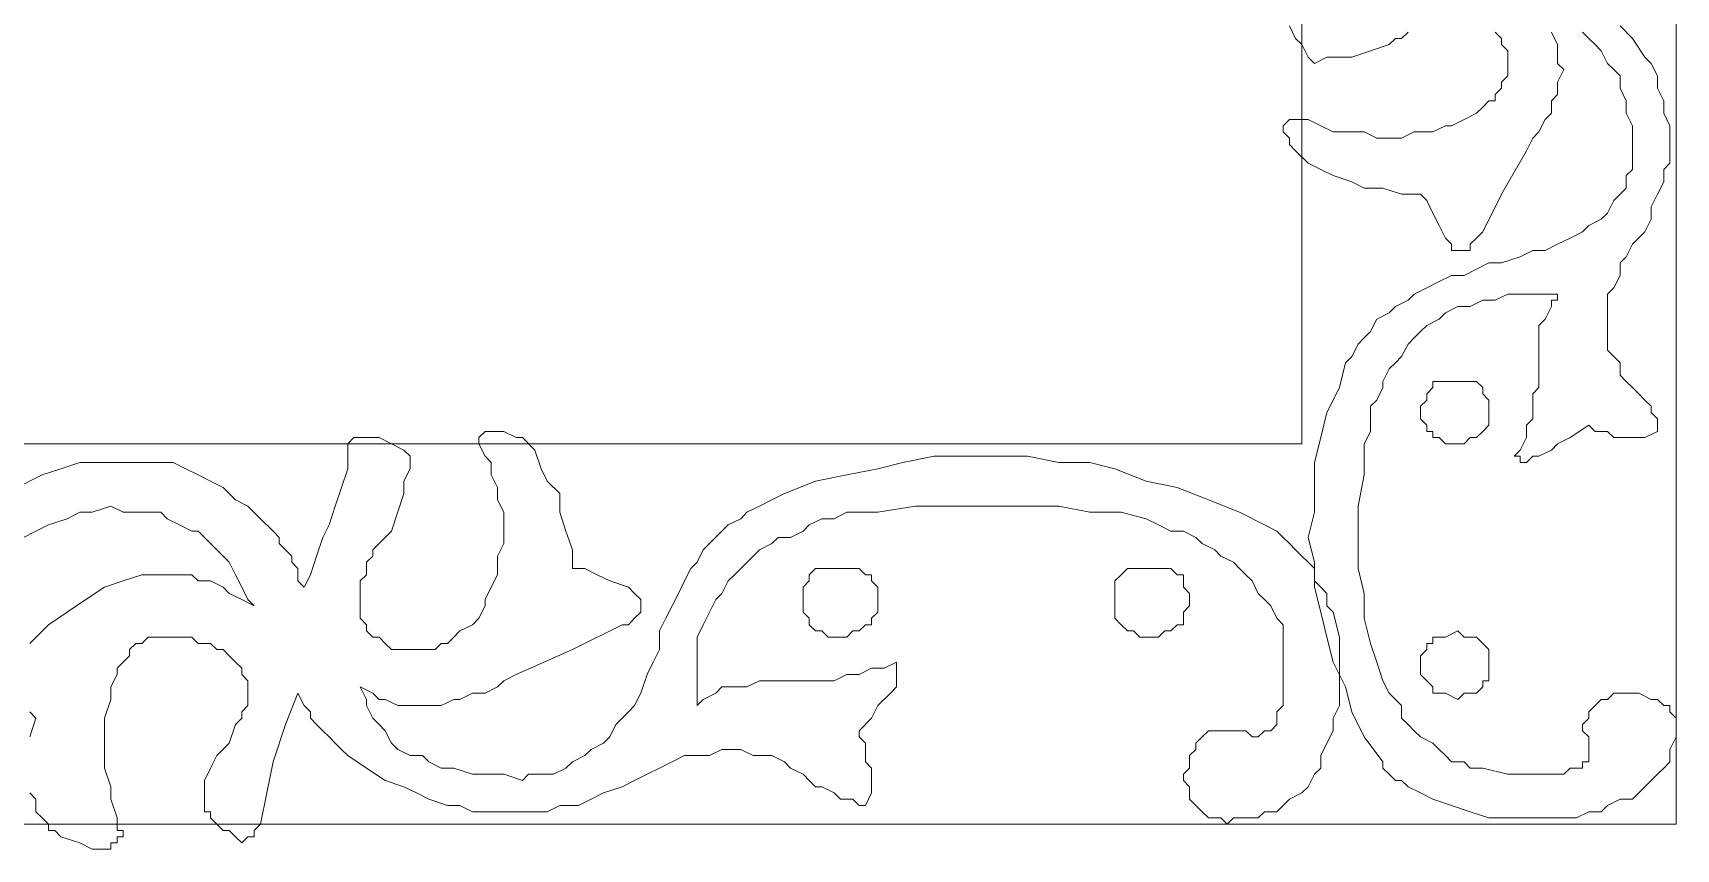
# Model space of a CAD drawing. Extents: x -66030 to 95157, y -13132 to 45879.
# Drawn here: x -18005 to -16976, y 13128 to 13639 of the extents above; entities that cross this region are included whole.
import ezdxf

# ---------------------------------------------------------------- set-up
doc = ezdxf.new("R2010")
doc.units = 0
doc.header["$LTSCALE"] = 100
doc.header["$MEASUREMENT"] = 0
doc.layers.get('0').update_dxf_attribs({"linetype": 'CONTINUOUS'})

msp = doc.modelspace()

# ---------------------------------------------------------------- linework, layer by layer
at = {"lineweight": 0}
for points in [[(-18710, 16299.6), (-16975.8, 16299.6), (-16975.8, 13143.6), (-18710, 13143.6), (-18710, 16299.6)], [(-18475.7, 15948), (-17210.2, 15948), (-17210.2, 13381.8), (-18475.7, 13381.8), (-18475.7, 15948)], [(-17135.9, 13401.4), (-17135.9, 13397.4), (-17132, 13393.5), (-17132, 13389.6), (-17128.1, 13389.6), (-17128.1, 13385.7), (-17124.2, 13385.7), (-17120.3, 13381.8), (-17112.5, 13381.8), (-17108.6, 13381.8), (-17104.7, 13385.7), (-17100.8, 13385.7), (-17096.9, 13389.6), (-17096.9, 13389.6), (-17093, 13393.5), (-17093, 13397.4), (-17093, 13401.4), (-17093, 13405.3), (-17093, 13409.2), (-17096.9, 13413.1), (-17096.9, 13417), (-17100.8, 13420.9), (-17104.7, 13420.9), (-17108.6, 13420.9), (-17112.5, 13420.9), (-17120.3, 13420.9), (-17124.2, 13420.9), (-17128.1, 13420.9), (-17128.1, 13417), (-17132, 13413.1), (-17132, 13409.2), (-17135.9, 13405.3), (-17135.9, 13401.4)], [(-17499.2, 13303.7), (-17495.3, 13303.7), (-17491.4, 13303.7), (-17487.5, 13303.7), (-17483.6, 13299.8), (-17479.7, 13299.8), (-17479.7, 13295.9), (-17475.8, 13292), (-17475.8, 13288.1), (-17475.8, 13284.2), (-17475.8, 13280.3), (-17475.8, 13276.4), (-17479.7, 13272.5), (-17479.7, 13268.5), (-17483.6, 13268.5), (-17487.5, 13264.6), (-17491.4, 13264.6), (-17495.3, 13260.7), (-17499.2, 13260.7), (-17507, 13260.7), (-17510.9, 13264.6), (-17514.8, 13264.6), (-17518.7, 13268.5), (-17518.7, 13268.5), (-17518.7, 13272.5), (-17522.6, 13276.4), (-17522.6, 13280.3), (-17522.6, 13284.2), (-17522.6, 13288.1), (-17522.6, 13292), (-17518.7, 13295.9), (-17518.7, 13299.8), (-17518.7, 13299.8), (-17514.8, 13303.7), (-17510.9, 13303.7), (-17507, 13303.7), (-17499.2, 13303.7)], [(-17303.9, 13303.7), (-17300, 13303.7), (-17296.1, 13303.7), (-17292.2, 13303.7), (-17288.3, 13299.8), (-17284.4, 13299.8), (-17284.4, 13295.9), (-17284.4, 13292), (-17280.5, 13288.1), (-17280.5, 13284.2), (-17280.5, 13280.3), (-17284.4, 13276.4), (-17284.4, 13272.5), (-17284.4, 13268.5), (-17288.3, 13268.5), (-17292.2, 13264.6), (-17296.1, 13264.6), (-17300, 13260.7), (-17303.9, 13260.7), (-17311.7, 13260.7), (-17315.6, 13264.6), (-17319.5, 13264.6), (-17323.4, 13268.5), (-17323.4, 13268.5), (-17327.3, 13272.5), (-17327.3, 13276.4), (-17327.3, 13280.3), (-17327.3, 13284.2), (-17327.3, 13288.1), (-17327.3, 13292), (-17327.3, 13295.9), (-17323.4, 13299.8), (-17323.4, 13299.8), (-17319.5, 13303.7), (-17315.6, 13303.7), (-17311.7, 13303.7), (-17303.9, 13303.7)], [(-17135.9, 13245.1), (-17135.9, 13237.3), (-17132, 13233.4), (-17132, 13233.4), (-17128.1, 13229.5), (-17128.1, 13225.6), (-17124.2, 13225.6), (-17120.3, 13225.6), (-17112.5, 13221.7), (-17108.6, 13225.6), (-17104.7, 13225.6), (-17100.8, 13225.6), (-17096.9, 13229.5), (-17096.9, 13233.4), (-17093, 13233.4), (-17093, 13237.3), (-17093, 13245.1), (-17093, 13249), (-17093, 13252.9), (-17096.9, 13256.8), (-17096.9, 13256.8), (-17100.8, 13260.7), (-17104.7, 13260.7), (-17108.6, 13260.7), (-17112.5, 13264.6), (-17120.3, 13260.7), (-17124.2, 13260.7), (-17128.1, 13260.7), (-17128.1, 13256.8), (-17132, 13256.8), (-17132, 13252.9), (-17135.9, 13249), (-17135.9, 13245.1)]]:
    msp.add_lwpolyline(points, close=True, dxfattribs=at)
for points in [[(-17089.1, 13639.6), (-17085.2, 13635.7), (-17085.2, 13631.8), (-17081.3, 13627.9), (-17081.3, 13624), (-17081.3, 13624), (-17081.3, 13620.1), (-17081.3, 13616.2), (-17081.3, 13612.3), (-17085.2, 13608.4), (-17085.2, 13604.5), (-17089.1, 13600.6), (-17089.1, 13596.6), (-17093, 13596.6), (-17096.9, 13592.7), (-17100.8, 13588.8), (-17108.6, 13584.9), (-17116.4, 13581), (-17120.3, 13581), (-17128.1, 13577.1), (-17135.9, 13577.1), (-17139.8, 13577.1), (-17147.7, 13573.2), (-17155.5, 13573.2), (-17163.3, 13573.2), (-17171.1, 13577.1), (-17175, 13577.1), (-17182.8, 13577.1), (-17190.6, 13577.1), (-17198.4, 13581), (-17206.2, 13584.9), (-17214.1, 13584.9), (-17218, 13584.9), (-17218, 13584.9), (-17218, 13584.9), (-17218, 13584.9), (-17221.9, 13581), (-17221.9, 13577.1), (-17218, 13573.2), (-17218, 13569.3), (-17214.1, 13565.4), (-17206.2, 13557.6), (-17198.4, 13553.7), (-17190.6, 13549.8), (-17178.9, 13545.9), (-17171.1, 13542), (-17159.4, 13542), (-17147.7, 13538.1), (-17135.9, 13538.1), (-17132, 13534.2), (-17128.1, 13526.3), (-17124.2, 13518.5), (-17120.3, 13510.7), (-17116.4, 13506.8), (-17116.4, 13502.9), (-17112.5, 13502.9), (-17108.6, 13502.9), (-17104.7, 13502.9), (-17104.7, 13506.8), (-17100.8, 13510.7), (-17096.9, 13514.6), (-17085.2, 13538.1), (-17069.5, 13565.4), (-17065.6, 13573.2), (-17061.7, 13577.1), (-17057.8, 13584.9), (-17053.9, 13588.8), (-17053.9, 13596.6), (-17050, 13600.6), (-17050, 13604.5), (-17050, 13608.4), (-17046.1, 13616.2), (-17050, 13620.1), (-17050, 13624), (-17050, 13627.9), (-17050, 13631.8), (-17053.9, 13639.6)], [(-17218, 13643.5), (-17214.1, 13635.7), (-17210.2, 13631.8), (-17206.2, 13624), (-17206.2, 13624), (-17206.2, 13624), (-17206.2, 13624), (-17206.2, 13624), (-17202.3, 13620.1), (-17194.5, 13624), (-17186.7, 13624), (-17178.9, 13624), (-17155.5, 13631.8), (-17151.6, 13635.7), (-17147.7, 13635.7), (-17143.7, 13639.6)], [(-17034.4, 13639.6), (-17030.5, 13635.7), (-17026.6, 13631.8), (-17022.7, 13627.9), (-17018.8, 13620.1), (-17014.9, 13616.2), (-17010.9, 13612.3), (-17010.9, 13604.5), (-17007, 13596.6), (-17007, 13588.8), (-17003.1, 13581), (-17003.1, 13573.2), (-17003.1, 13565.4), (-17003.1, 13561.5), (-17003.1, 13553.7), (-17007, 13549.8), (-17007, 13542), (-17010.9, 13538.1), (-17014.9, 13534.2), (-17018.8, 13526.3), (-17022.7, 13522.4), (-17030.5, 13518.5), (-17034.4, 13514.6), (-17042.2, 13510.7), (-17050, 13506.8), (-17057.8, 13502.9), (-17065.6, 13502.9), (-17073.4, 13499), (-17085.2, 13495.1), (-17093, 13495.1), (-17100.8, 13491.2), (-17108.6, 13487.3), (-17116.4, 13487.3), (-17124.2, 13483.4), (-17132, 13479.5), (-17139.8, 13475.6), (-17143.7, 13471.7), (-17151.6, 13467.8), (-17155.5, 13463.8), (-17163.3, 13459.9), (-17167.2, 13452.1), (-17171.1, 13448.2), (-17175, 13444.3), (-17178.9, 13436.5), (-17182.8, 13432.6), (-17186.7, 13417), (-17194.5, 13401.4), (-17198.4, 13385.7), (-17202.3, 13370.1), (-17202.3, 13354.5), (-17202.3, 13338.9), (-17206.2, 13323.2), (-17202.3, 13307.6), (-17202.3, 13292), (-17198.4, 13276.4), (-17194.5, 13260.7), (-17190.6, 13245.1), (-17182.8, 13229.5), (-17178.9, 13213.9), (-17171.1, 13198.2), (-17159.4, 13182.6), (-17159.4, 13178.7), (-17155.5, 13174.8), (-17151.6, 13170.9), (-17147.7, 13170.9), (-17143.7, 13167), (-17135.9, 13163.1), (-17128.1, 13159.2), (-17116.4, 13155.3), (-17104.7, 13151.4), (-17093, 13147.5), (-17077.3, 13147.5), (-17065.6, 13147.5), (-17057.8, 13147.5), (-17050, 13147.5), (-17038.3, 13147.5), (-17030.5, 13151.4), (-17022.7, 13151.4), (-17018.8, 13155.3), (-17010.9, 13159.2), (-17003.1, 13159.2), (-16999.2, 13163.1), (-16995.3, 13167), (-16991.4, 13170.9), (-16987.5, 13174.8), (-16983.6, 13178.7), (-16979.7, 13182.6), (-16979.7, 13190.4), (-16975.8, 13198.2), (-16975.8, 13198.2), (-16975.8, 13202.1), (-16975.8, 13206.1), (-16975.8, 13210), (-16975.8, 13210), (-16979.7, 13213.9), (-16979.7, 13213.9), (-16979.7, 13217.8), (-16983.6, 13217.8), (-16987.5, 13221.7), (-16991.4, 13221.7), (-16999.2, 13225.6), (-17010.9, 13225.6), (-17014.9, 13225.6), (-17018.8, 13221.7), (-17022.7, 13221.7), (-17026.6, 13217.8), (-17026.6, 13217.8), (-17030.5, 13213.9), (-17030.5, 13213.9), (-17030.5, 13210), (-17034.4, 13206.1), (-17034.4, 13206.1), (-17034.4, 13202.1), (-17030.5, 13198.2), (-17030.5, 13194.3), (-17030.5, 13190.4), (-17030.5, 13186.5), (-17030.5, 13186.5), (-17030.5, 13182.6), (-17034.4, 13182.6), (-17034.4, 13178.7), (-17038.3, 13178.7), (-17042.2, 13178.7), (-17046.1, 13174.8), (-17057.8, 13174.8), (-17069.5, 13174.8), (-17081.3, 13174.8), (-17096.9, 13178.7), (-17104.7, 13178.7), (-17108.6, 13182.6), (-17116.4, 13182.6), (-17120.3, 13186.5), (-17124.2, 13190.4), (-17128.1, 13194.3), (-17135.9, 13198.2), (-17139.8, 13202.1), (-17143.7, 13206.1), (-17147.7, 13210), (-17147.7, 13217.8), (-17151.6, 13221.7), (-17155.5, 13225.6), (-17159.4, 13233.4), (-17163.3, 13245.1), (-17167.2, 13256.8), (-17171.1, 13272.5), (-17171.1, 13288.1), (-17175, 13303.7), (-17175, 13323.2), (-17175, 13342.8), (-17171.1, 13362.3), (-17171.1, 13381.8), (-17167.2, 13389.6), (-17167.2, 13397.4), (-17167.2, 13405.3), (-17163.3, 13409.2), (-17159.4, 13417), (-17159.4, 13420.9), (-17155.5, 13428.7), (-17151.6, 13432.6), (-17147.7, 13436.5), (-17143.7, 13444.3), (-17139.8, 13448.2), (-17135.9, 13452.1), (-17132, 13456), (-17124.2, 13459.9), (-17120.3, 13463.8), (-17112.5, 13467.8), (-17104.7, 13467.8), (-17096.9, 13471.7), (-17089.1, 13471.7), (-17081.3, 13475.6), (-17073.4, 13475.6), (-17065.6, 13475.6), (-17057.8, 13475.6), (-17050, 13475.6), (-17050, 13471.7), (-17053.9, 13471.7), (-17053.9, 13467.8), (-17057.8, 13459.9), (-17061.7, 13456), (-17061.7, 13448.2), (-17061.7, 13444.3), (-17061.7, 13436.5), (-17061.7, 13424.8), (-17061.7, 13417), (-17065.6, 13413.1), (-17065.6, 13405.3), (-17065.6, 13397.4), (-17069.5, 13393.5), (-17069.5, 13385.7), (-17073.4, 13377.9), (-17077.3, 13374), (-17073.4, 13374), (-17073.4, 13374), (-17073.4, 13370.1), (-17069.5, 13370.1), (-17065.6, 13374), (-17061.7, 13374), (-17053.9, 13377.9), (-17050, 13381.8), (-17042.2, 13385.7), (-17030.5, 13393.5), (-17026.6, 13389.6), (-17022.7, 13389.6), (-17018.8, 13389.6), (-17014.9, 13385.7), (-17007, 13385.7), (-16999.2, 13385.7), (-16995.3, 13385.7), (-16987.5, 13389.6), (-16987.5, 13389.6), (-16987.5, 13393.5), (-16987.5, 13397.4), (-16991.4, 13401.4), (-16991.4, 13405.3), (-16995.3, 13409.2), (-16999.2, 13413.1), (-17003.1, 13417), (-17007, 13420.9), (-17010.9, 13424.8), (-17010.9, 13432.6), (-17014.9, 13436.5), (-17018.8, 13440.4), (-17018.8, 13444.3), (-17018.8, 13452.1), (-17018.8, 13456), (-17018.8, 13463.8), (-17018.8, 13467.8), (-17018.8, 13475.6), (-17014.9, 13479.5), (-17010.9, 13487.3), (-17010.9, 13495.1), (-17007, 13499), (-17003.1, 13506.8), (-16995.3, 13514.6), (-16991.4, 13522.4), (-16991.4, 13530.2), (-16987.5, 13538.1), (-16983.6, 13545.9), (-16983.6, 13553.7), (-16979.7, 13557.6), (-16979.7, 13565.4), (-16979.7, 13573.2), (-16979.7, 13581), (-16983.6, 13588.8), (-16983.6, 13596.6), (-16987.5, 13604.5), (-16987.5, 13612.3), (-16991.4, 13620.1), (-16995.3, 13624), (-17003.1, 13635.7), (-17010.9, 13643.5)], [(-18053.8, 13334.9), (-17999.2, 13362.3), (-17987.4, 13366.2), (-17975.7, 13370.1), (-17967.9, 13370.1), (-17956.2, 13370.1), (-17948.4, 13370.1), (-17936.7, 13370.1), (-17928.8, 13370.1), (-17917.1, 13370.1), (-17909.3, 13366.2), (-17901.5, 13362.3), (-17893.7, 13358.4), (-17885.9, 13354.5), (-17878.1, 13346.7), (-17870.3, 13342.8), (-17862.4, 13334.9), (-17854.6, 13327.1), (-17850.7, 13323.2), (-17850.7, 13319.3), (-17846.8, 13315.4), (-17842.9, 13311.5), (-17842.9, 13307.6), (-17839, 13303.7), (-17839, 13295.9), (-17835.1, 13292), (-17831.2, 13299.8), (-17827.3, 13311.5), (-17823.4, 13323.2), (-17819.5, 13331), (-17815.6, 13342.8), (-17811.7, 13354.5), (-17807.8, 13366.2), (-17807.8, 13377.9), (-17807.8, 13381.8), (-17807.8, 13381.8), (-17803.9, 13385.7), (-17803.9, 13385.7), (-17803.9, 13385.7), (-17800, 13385.7), (-17800, 13385.7), (-17796, 13385.7), (-17792.1, 13385.7), (-17788.2, 13385.7), (-17780.4, 13381.8), (-17772.6, 13377.9), (-17772.6, 13377.9), (-17772.6, 13377.9), (-17768.7, 13374), (-17768.7, 13374), (-17768.7, 13370.1), (-17768.7, 13366.2), (-17772.6, 13358.4), (-17772.6, 13350.6), (-17780.4, 13327.1), (-17784.3, 13323.2), (-17788.2, 13319.3), (-17792.1, 13315.4), (-17792.1, 13311.5), (-17796, 13307.6), (-17796, 13299.8), (-17800, 13295.9), (-17800, 13292), (-17800, 13288.1), (-17800, 13284.2), (-17800, 13280.3), (-17800, 13276.4), (-17800, 13272.5), (-17796, 13268.5), (-17796, 13264.6), (-17792.1, 13260.7), (-17788.2, 13260.7), (-17784.3, 13256.8), (-17780.4, 13252.9), (-17776.5, 13252.9), (-17772.6, 13252.9), (-17768.7, 13252.9), (-17764.8, 13252.9), (-17760.9, 13252.9), (-17757, 13252.9), (-17753.1, 13252.9), (-17749.2, 13256.8), (-17745.3, 13256.8), (-17741.4, 13260.7), (-17737.5, 13264.6), (-17729.6, 13268.5), (-17725.7, 13272.5), (-17721.8, 13280.3), (-17721.8, 13284.2), (-17717.9, 13292), (-17714, 13299.8), (-17714, 13303.7), (-17714, 13311.5), (-17710.1, 13319.3), (-17710.1, 13327.1), (-17710.1, 13331), (-17710.1, 13338.9), (-17714, 13346.7), (-17714, 13354.5), (-17717.9, 13362.3), (-17717.9, 13370.1), (-17721.8, 13374), (-17725.7, 13381.8), (-17725.7, 13385.7), (-17721.8, 13389.6), (-17721.8, 13389.6), (-17721.8, 13389.6), (-17717.9, 13389.6), (-17714, 13389.6), (-17710.1, 13389.6), (-17702.3, 13385.7), (-17698.4, 13385.7), (-17690.6, 13377.9), (-17686.7, 13366.2), (-17682.8, 13358.4), (-17675, 13350.6), (-17675, 13338.9), (-17671.1, 13327.1), (-17667.1, 13315.4), (-17667.1, 13303.7), (-17659.3, 13303.7), (-17651.5, 13299.8), (-17643.7, 13295.9), (-17632, 13292), (-17628.1, 13288.1), (-17628.1, 13288.1), (-17624.2, 13284.2), (-17624.2, 13280.3), (-17624.2, 13280.3), (-17624.2, 13280.3), (-17624.2, 13276.4), (-17628.1, 13272.5), (-17628.1, 13272.5), (-17632, 13268.5), (-17635.9, 13268.5), (-17667.1, 13252.9), (-17702.3, 13237.3), (-17710.1, 13233.4), (-17714, 13229.5), (-17721.8, 13225.6), (-17729.6, 13225.6), (-17737.5, 13221.7), (-17741.4, 13221.7), (-17749.2, 13217.8), (-17753.1, 13217.8), (-17760.9, 13217.8), (-17764.8, 13217.8), (-17772.6, 13217.8), (-17776.5, 13217.8), (-17784.3, 13221.7), (-17788.2, 13221.7), (-17792.1, 13225.6), (-17800, 13229.5), (-17796, 13221.7), (-17796, 13217.8), (-17792.1, 13210), (-17788.2, 13206.1), (-17784.3, 13202.1), (-17780.4, 13194.3), (-17776.5, 13190.4), (-17768.7, 13186.5), (-17760.9, 13186.5), (-17757, 13182.6), (-17749.2, 13178.7), (-17741.4, 13178.7), (-17729.6, 13174.8), (-17721.8, 13174.8), (-17710.1, 13174.8), (-17698.4, 13170.9), (-17694.5, 13174.8), (-17686.7, 13174.8), (-17678.9, 13174.8), (-17671.1, 13178.7), (-17667.1, 13182.6), (-17659.3, 13186.5), (-17655.4, 13190.4), (-17647.6, 13194.3), (-17643.7, 13198.2), (-17639.8, 13206.1), (-17632, 13213.9), (-17628.1, 13217.8), (-17624.2, 13225.6), (-17620.3, 13237.3), (-17616.4, 13245.1), (-17612.5, 13252.9), (-17612.5, 13264.6), (-17608.6, 13272.5), (-17604.7, 13280.3), (-17600.7, 13288.1), (-17596.8, 13295.9), (-17592.9, 13303.7), (-17589, 13307.6), (-17585.1, 13315.4), (-17581.2, 13319.3), (-17573.4, 13327.1), (-17569.5, 13331), (-17561.7, 13334.9), (-17557.8, 13338.9), (-17550, 13342.8), (-17542.2, 13346.7), (-17534.3, 13350.6), (-17514.8, 13358.4), (-17495.3, 13362.3), (-17475.8, 13366.2), (-17460.1, 13370.1), (-17440.6, 13374), (-17421.1, 13374), (-17401.5, 13374), (-17382, 13374), (-17362.5, 13370.1), (-17343, 13370.1), (-17327.3, 13366.2), (-17307.8, 13358.4), (-17288.3, 13354.5), (-17268.7, 13346.7), (-17249.2, 13338.9), (-17233.6, 13331), (-17225.8, 13327.1), (-17221.9, 13323.2), (-17218, 13319.3), (-17214.1, 13315.4), (-17210.2, 13311.5), (-17206.2, 13307.6), (-17202.3, 13303.7), (-17202.3, 13295.9), (-17198.4, 13292), (-17194.5, 13288.1), (-17194.5, 13280.3), (-17190.6, 13276.4), (-17186.7, 13260.7), (-17186.7, 13249), (-17186.7, 13237.3), (-17186.7, 13229.5), (-17186.7, 13217.8), (-17190.6, 13210), (-17190.6, 13202.1), (-17194.5, 13194.3), (-17198.4, 13186.5), (-17198.4, 13178.7), (-17202.3, 13174.8), (-17206.2, 13167), (-17210.2, 13163.1), (-17218, 13159.2), (-17221.9, 13155.3), (-17225.8, 13151.4), (-17233.6, 13151.4), (-17237.5, 13147.5), (-17249.2, 13147.5), (-17253.1, 13147.5), (-17257, 13143.6), (-17260.9, 13147.5), (-17260.9, 13147.5), (-17264.8, 13147.5), (-17268.7, 13147.5), (-17272.6, 13151.4), (-17272.6, 13151.4), (-17276.6, 13155.3), (-17276.6, 13155.3), (-17280.5, 13159.2), (-17280.5, 13163.1), (-17280.5, 13167), (-17284.4, 13170.9), (-17284.4, 13174.8), (-17280.5, 13178.7), (-17280.5, 13182.6), (-17280.5, 13186.5), (-17276.6, 13190.4), (-17276.6, 13194.3), (-17272.6, 13198.2), (-17272.6, 13198.2), (-17268.7, 13202.1), (-17264.8, 13202.1), (-17260.9, 13202.1), (-17257, 13202.1), (-17253.1, 13202.1), (-17249.2, 13202.1), (-17245.3, 13202.1), (-17241.4, 13198.2), (-17237.5, 13198.2), (-17233.6, 13202.1), (-17233.6, 13202.1), (-17229.7, 13202.1), (-17225.8, 13206.1), (-17225.8, 13210), (-17225.8, 13213.9), (-17221.9, 13217.8), (-17221.9, 13221.7), (-17221.9, 13225.6), (-17221.9, 13237.3), (-17221.9, 13252.9), (-17221.9, 13268.5), (-17225.8, 13272.5), (-17229.7, 13280.3), (-17233.6, 13284.2), (-17237.5, 13288.1), (-17241.4, 13295.9), (-17245.3, 13299.8), (-17249.2, 13303.7), (-17253.1, 13307.6), (-17260.9, 13311.5), (-17264.8, 13315.4), (-17272.6, 13319.3), (-17276.6, 13323.2), (-17284.4, 13327.1), (-17292.2, 13327.1), (-17300, 13331), (-17307.8, 13334.9), (-17323.4, 13338.9), (-17343, 13338.9), (-17362.5, 13342.8), (-17382, 13342.8), (-17401.5, 13342.8), (-17425, 13342.8), (-17452.3, 13342.8), (-17475.8, 13338.9), (-17483.6, 13338.9), (-17495.3, 13338.9), (-17503.1, 13334.9), (-17510.9, 13334.9), (-17518.7, 13331), (-17522.6, 13327.1), (-17530.4, 13323.2), (-17538.3, 13323.2), (-17542.2, 13319.3), (-17550, 13315.4), (-17553.9, 13311.5), (-17561.7, 13303.7), (-17565.6, 13299.8), (-17569.5, 13295.9), (-17573.4, 13288.1), (-17577.3, 13284.2), (-17581.2, 13276.4), (-17585.1, 13268.5), (-17589, 13260.7), (-17589, 13252.9), (-17589, 13245.1), (-17589, 13233.4), (-17589, 13225.6), (-17589, 13217.8), (-17585.1, 13221.7), (-17585.1, 13221.7), (-17577.3, 13225.6), (-17573.4, 13229.5), (-17565.6, 13229.5), (-17557.8, 13229.5), (-17550, 13233.4), (-17538.3, 13233.4), (-17530.4, 13233.4), (-17518.7, 13233.4), (-17510.9, 13233.4), (-17503.1, 13233.4), (-17495.3, 13237.3), (-17487.5, 13237.3), (-17479.7, 13241.2), (-17471.9, 13241.2), (-17464, 13245.1), (-17464, 13245.1), (-17464, 13241.2), (-17464, 13241.2), (-17464, 13241.2), (-17464, 13237.3), (-17464, 13237.3), (-17464, 13229.5), (-17467.9, 13225.6), (-17475.8, 13217.8), (-17479.7, 13210), (-17487.5, 13202.1), (-17487.5, 13198.2), (-17483.6, 13194.3), (-17483.6, 13186.5), (-17483.6, 13182.6), (-17479.7, 13178.7), (-17479.7, 13170.9), (-17479.7, 13163.1), (-17483.6, 13155.3), (-17487.5, 13155.3), (-17491.4, 13159.2), (-17495.3, 13159.2), (-17499.2, 13159.2), (-17503.1, 13163.1), (-17510.9, 13167), (-17514.8, 13167), (-17518.7, 13170.9), (-17522.6, 13174.8), (-17530.4, 13178.7), (-17534.3, 13182.6), (-17542.2, 13186.5), (-17546.1, 13186.5), (-17553.9, 13186.5), (-17561.7, 13190.4), (-17565.6, 13190.4), (-17573.4, 13190.4), (-17581.2, 13186.5), (-17589, 13186.5), (-17596.8, 13186.5), (-17604.7, 13182.6), (-17612.5, 13178.7), (-17620.3, 13174.8), (-17628.1, 13170.9), (-17635.9, 13167), (-17647.6, 13163.1), (-17655.4, 13159.2), (-17663.2, 13155.3), (-17675, 13155.3), (-17682.8, 13151.4), (-17690.6, 13151.4), (-17702.3, 13151.4), (-17710.1, 13151.4), (-17717.9, 13151.4), (-17729.6, 13151.4), (-17737.5, 13155.3), (-17745.3, 13155.3), (-17757, 13159.2), (-17764.8, 13163.1), (-17772.6, 13167), (-17784.3, 13170.9), (-17796, 13178.7), (-17807.8, 13186.5), (-17811.7, 13190.4), (-17815.6, 13194.3), (-17819.5, 13198.2), (-17823.4, 13202.1), (-17827.3, 13206.1), (-17831.2, 13210), (-17831.2, 13213.9), (-17835.1, 13217.8), (-17839, 13225.6), (-17846.8, 13206.1), (-17854.6, 13182.6), (-17858.5, 13163.1), (-17862.4, 13143.6), (-17866.4, 13139.7), (-17866.4, 13135.7), (-17870.3, 13135.7), (-17870.3, 13135.7), (-17870.3, 13135.7), (-17874.2, 13131.8), (-17874.2, 13131.8), (-17878.1, 13135.7), (-17878.1, 13135.7), (-17882, 13139.7), (-17885.9, 13139.7), (-17889.8, 13143.6), (-17893.7, 13147.5), (-17893.7, 13151.4), (-17897.6, 13151.4), (-17897.6, 13155.3), (-17897.6, 13159.2), (-17897.6, 13159.2), (-17897.6, 13163.1), (-17897.6, 13170.9), (-17893.7, 13178.7), (-17889.8, 13186.5), (-17882, 13194.3), (-17878.1, 13206.1), (-17874.2, 13210), (-17874.2, 13213.9), (-17870.3, 13217.8), (-17870.3, 13221.7), (-17870.3, 13225.6), (-17870.3, 13225.6), (-17870.3, 13229.5), (-17870.3, 13233.4), (-17874.2, 13237.3), (-17874.2, 13241.2), (-17878.1, 13245.1), (-17878.1, 13245.1), (-17882, 13249), (-17885.9, 13252.9), (-17889.8, 13252.9), (-17893.7, 13256.8), (-17901.5, 13256.8), (-17905.4, 13260.7), (-17909.3, 13260.7), (-17917.1, 13260.7), (-17921, 13260.7), (-17924.9, 13260.7), (-17928.8, 13260.7), (-17932.8, 13260.7), (-17936.7, 13256.8), (-17940.6, 13256.8), (-17944.5, 13252.9), (-17944.5, 13249), (-17948.4, 13245.1), (-17952.3, 13241.2), (-17952.3, 13237.3), (-17956.2, 13229.5), (-17956.2, 13221.7), (-17960.1, 13210), (-17960.1, 13198.2), (-17960.1, 13190.4), (-17960.1, 13178.7), (-17956.2, 13167), (-17956.2, 13159.2), (-17952.3, 13147.5), (-17952.3, 13143.6), (-17952.3, 13139.7), (-17948.4, 13139.7), (-17948.4, 13135.7), (-17952.3, 13135.7), (-17952.3, 13131.8), (-17952.3, 13131.8), (-17956.2, 13131.8), (-17956.2, 13127.9), (-17960.1, 13127.9), (-17964, 13127.9), (-17967.9, 13127.9), (-17975.7, 13131.8), (-17987.4, 13135.7), (-17991.3, 13139.7), (-17995.2, 13139.7), (-17995.2, 13143.6), (-17999.2, 13147.5), (-18003.1, 13151.4), (-18003.1, 13155.3), (-18003.1, 13159.2), (-18007, 13163.1)], [(-18007, 13256.8), (-17995.2, 13268.5), (-17983.5, 13276.4), (-17971.8, 13284.2), (-17960.1, 13292), (-17948.4, 13295.9), (-17936.7, 13299.8), (-17932.8, 13299.8), (-17928.8, 13299.8), (-17921, 13299.8), (-17917.1, 13299.8), (-17913.2, 13299.8), (-17905.4, 13299.8), (-17901.5, 13295.9), (-17893.7, 13295.9), (-17885.9, 13292), (-17882, 13288.1), (-17874.2, 13284.2), (-17866.4, 13280.3), (-17870.3, 13284.2), (-17874.2, 13292), (-17878.1, 13299.8), (-17882, 13307.6), (-17885.9, 13311.5), (-17889.8, 13315.4), (-17893.7, 13319.3), (-17901.5, 13327.1), (-17905.4, 13327.1), (-17913.2, 13331), (-17921, 13334.9), (-17924.9, 13338.9), (-17932.8, 13338.9), (-17940.6, 13338.9), (-17948.4, 13338.9), (-17956.2, 13342.8), (-17967.9, 13338.9), (-17975.7, 13338.9), (-17983.5, 13334.9), (-17995.2, 13331), (-18003.1, 13327.1), (-18010.9, 13323.2)], [(-18007, 13198.2), (-18003.1, 13210), (-18007, 13213.9)]]:
    msp.add_lwpolyline(points, dxfattribs=at)

doc.saveas('drawing.dxf')
